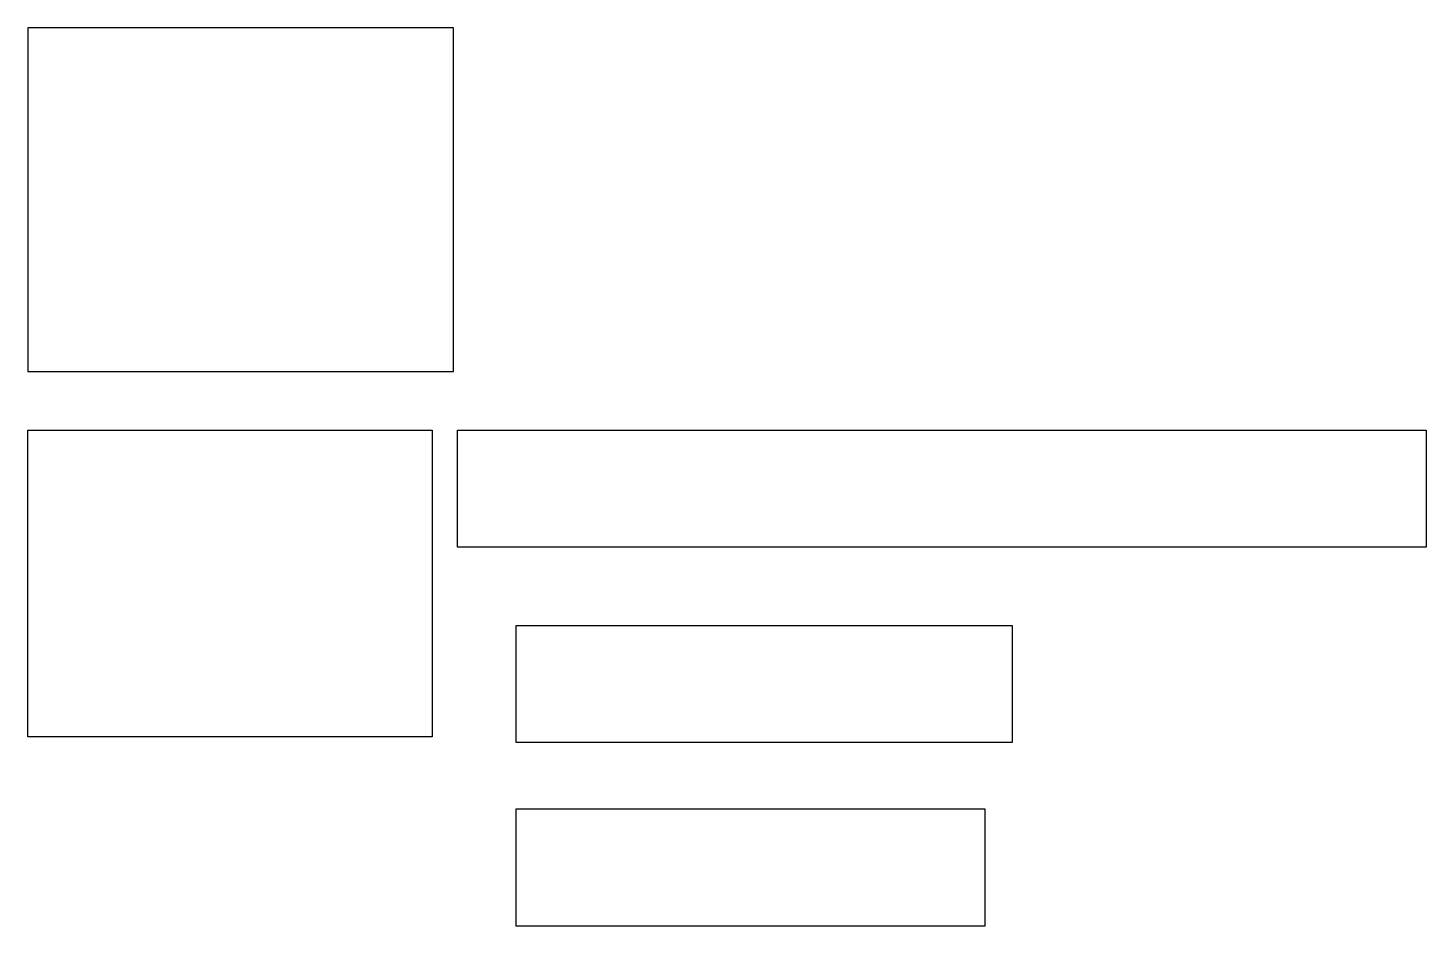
# Model space of a CAD drawing. Header units: millimetres. Extents: x -150 to 208, y 48 to 278.
import ezdxf

# ---------------------------------------------------------------- set-up
doc = ezdxf.new("R2010")
doc.units = ezdxf.units.MM
doc.layers.get('0').update_dxf_attribs({"linetype": 'CONTINUOUS'})

msp = doc.modelspace()

# ---------------------------------------------------------------- linework, layer by layer
for points in [[(-150, 190), (-41, 190), (-41, 278), (-150, 278)], [(-150, 175), (-46.5, 175), (-46.5, 96.5), (-150, 96.5)], [(-40, 175), (208, 175), (208, 145), (-40, 145)], [(-25, 125), (102, 125), (102, 95), (-25, 95)], [(-25, 78.02), (95, 78.02), (95, 48.02), (-25, 48.02)]]:
    msp.add_lwpolyline(points, close=True)

doc.saveas('drawing.dxf')
